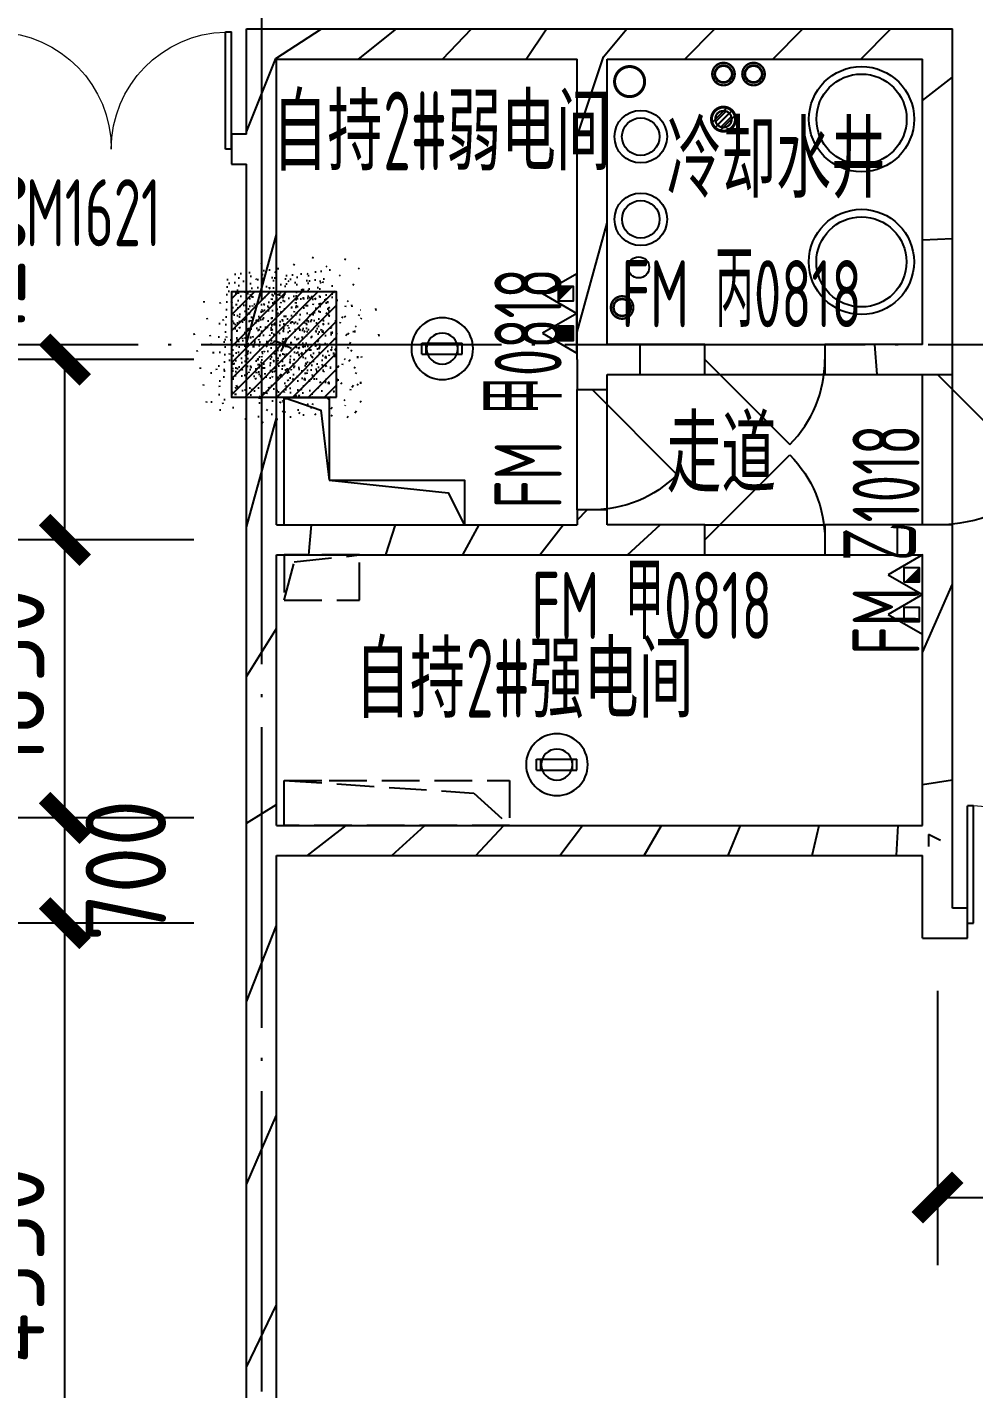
# Model space of a CAD drawing. Header units: inches. Extents: x 0 to 1813292486, y 0 to 3473589894.
# Drawn here: x 600572326 to 600578627, y 3473272670 to 3473281730 of the extents above; entities that cross this region are included whole.
import ezdxf
from ezdxf.enums import TextEntityAlignment as Align
from ezdxf.xclip import XClip

# ---------------------------------------------------------------- set-up
doc = ezdxf.new("R2010")
doc.units = ezdxf.units.IN
doc.header["$LTSCALE"] = 1000
doc.header["$MEASUREMENT"] = 0
doc.header["$XCLIPFRAME"] = 2
for name, pattern in [('AX-MALL-GIRD-200$0$DOTE', [2.4200000000000004, 2, -0.2, 0.02, -0.2]), ('EX-MALL-2F-DBKD$0$DASH', [0.35, 0.25, -0.1]), ('PX-MALL-P02-LG$0$CONTINOUS', [0]), ('PX-MALL-P02-LG$0$DASHED', [0.75, 0.5, -0.25])]:
    doc.linetypes.add(name, pattern=pattern)
for name, color, linetype in [('A-Anno-Note', 241, 'Continuous'), ('AX-MALL-DIM-P02$0$A-Anno-Dims', 3, 'Continuous'), ('AX-MALL-DIM-P02$0$A-Detl-Thin', 131, 'Continuous'), ('AX-MALL-GIRD-200$0$A-Grid', 222, 'AX-MALL-GIRD-200$0$DOTE'), ('AX-MALL-P02-200$0$A-Anno-Note', 241, 'Continuous'), ('AX-MALL-WALL-P02$0$A-Anno-Note', 241, 'Continuous'), ('AX-MALL-WALL-P02-QT$0$A-Anno-Note', 241, 'Continuous'), ('AX-MALL-WALL-P02-QT$0$A-Detl-Thin', 131, 'Continuous'), ('AX-MALL-WALL-P02-QT$0$A-Wall', 2, 'Continuous'), ('AX-MALL-WALL-P02-QT$0$A-Wall-Patt', 13, 'Continuous'), ('AX-MALL-WALL-P02-QT$0$A-Wind', 4, 'Continuous'), ('AX-MALL-WORD-P02$0$A-Anno-Note', 241, 'Continuous'), ('AX-MALL-WORD-P02$0$A-Wind-Iden', 11, 'Continuous'), ('AX-MALL-ZTKD-P02$0$A-Anno-Note', 241, 'Continuous'), ('EX-MALL-2F-DBKD$0$0电井顶板开洞', 7, 'Continuous'), ('EX-MALL-2F-DBKD$0$TEL_底图', 7, 'Continuous'), ('EX-MALL-2F-DBKD-RD$0$0电井顶板开洞', 7, 'Continuous'), ('MX-MALL-P02-LG$0$PIPE-空其他水', 11, 'Continuous'), ('MX-MALL-P02-LG$0$暖通提资-2021.10.28', 160, 'Continuous'), ('PX-MALL-P02-LG$0$P-Drain-Fldr', 4, 'Continuous'), ('PX-MALL-P02-LG$0$P-Drain-Fldr-ARCH', 161, 'Continuous'), ('PX-MALL-P02-LG$0$P-Drain-Fldr-W100', 4, 'Continuous'), ('PX-MALL-P02-LG$0$P-Drain-Fldr-W50', 4, 'Continuous'), ('PX-MALL-P02-LG$0$P-Exsh', 31, 'Continuous'), ('PX-MALL-P02-LG$0$P-Hydt-Xz', 11, 'PX-MALL-P02-LG$0$Xz_LINE'), ('PX-MALL-P02-LG$0$P-Pipe-Risr', 7, 'Continuous'), ('PX-MALL-P02-LG$0$P-Pipe-Risr-Arch', 6, 'Continuous'), ('PX-MALL-P02-LG$0$P-Pipe-Risr-W100', 6, 'Continuous'), ('PX-MALL-P02-LG$0$P-Pipe-Risr-W50', 6, 'Continuous'), ('PX-MALL-P02-LG$0$P-Sewr-Pipe', 123, 'PX-MALL-P02-LG$0$CONTINOUS'), ('PX-MALL-P02-LG$0$P-Stom-pipe', 4, 'PX-MALL-P02-LG$0$CONTINOUS'), ('PX-MALL-P02-LG$0$P-Wast-Pipe', 143, 'PX-MALL-P02-LG$0$DASHED'), ('PX-MALL-P02-LG$0$P-WatS-pipe', 61, 'Continuous'), ('PX-MALL-P02-LG$0$PX-DSY-一层平面图$0$PX-B-P01$0$P-Gass-Anno', 41, 'Continuous'), ('SX-MALL-WALL-L-1F~2F$0$S-COLU', 30, 'Continuous'), ('SX-MALL-WALL-L-1F~2F$0$S-PATT-WALL', 83, 'Continuous'), ('SX-MALL-WALL-L-1F~2F$0$单形心', 4, 'Continuous')]:
    doc.layers.add(name, color=color, linetype=linetype)
doc.styles.add('AX-MALL-DIM-P02$0$_TCH_DIM_T3', font='gbenor.shx')
doc.styles.add('AX-MALL-WORD-P02$0$_TCH_WINDOW', font='gbenor.shx', dxfattribs={"bigfont": 'gbcbig.shx'})
doc.styles.add('AX-MALL-WORD-P02$0$STANDARD', font='gbenor.shx', dxfattribs={"bigfont": 'gbcbig.shx'})
doc.styles.add('PX-MALL-P02-LG$0$jzfz', font='gbenor.shx', dxfattribs={"bigfont": 'gbcbig.shx'})
doc.styles.add('PX-MALL-P02-LG$0$Standard', font='gbenor.shx', dxfattribs={"bigfont": 'gbcbig.shx'})
doc.linetypes.add('PX-MALL-P02-LG$0$Xz_LINE', pattern='A,2,-0.2,["Xz",PX-MALL-P02-LG$0$Standard,S=0.15,R=0,X=-0.1,Y=-0.08],-0.2', length=2.4)
doc.dimstyles.new('AX-MALL-DIM-P02$0$_TCH_ARCH&&180', dxfattribs={"dimtxt": 535.5, "dimasz": 270, "dimexe": 450, "dimexo": 450, "dimgap": 137.25, "dimtad": 1, "dimdec": 0, "dimzin": 0, "dimdsep": 46, "dimtxsty": 'AX-MALL-DIM-P02$0$_TCH_DIM_T3', "dimblk": 'AX-MALL-DIM-P02$0$_ArchTick', "dimcen": 0.09, "dimclrt": 7, "dimazin": 2, "dimtfac": 1, "dimtdec": 0, "dimtix": 1, "dimtmove": 2, "dimatfit": 3, "dimfxl": 500, "dimtolj": 1, "dimtzin": 0, "dimarcsym": 0})
pattern_1 = [(45, (0, 359.0227), (-353.55353201463, 353.55353201463), [])]

# ---------------------------------------------------------------- blocks, each defined once
blk = doc.blocks.new('AX-MALL-WORD-P02')
at = {"layer": 'AX-MALL-WORD-P02$0$A-Anno-Note', "style": 'AX-MALL-WORD-P02$0$STANDARD'}
for s, p in [('自持', (600401572.7044706, 3473138335.027771)), ('弱电间', (600402657.1347749, 3473137931.045662)), ('冷却水井', (600403966.9211588, 3473137249.083462)), ('走道', (600403282.445703, 3473135411.710195)), ('自持', (600400816.9498701, 3473134730.097179)), ('强电间', (600401901.3801744, 3473134326.11507))]:
    blk.add_text(s, height=506.3829787234042, rotation=339.5681613092015, dxfattribs=at).set_placement(p)
at = {"layer": 'AX-MALL-WORD-P02$0$A-Anno-Note', "style": 'AX-MALL-WORD-P02$0$STANDARD', "width": 0.6}
for p in [(600402263.5577533, 3473138077.664652), (600401507.8031528, 3473134472.734059)]:
    blk.add_text('2#', height=525, rotation=339.5681613092015, dxfattribs=at).set_placement(p)
at = {"layer": 'AX-MALL-WORD-P02$0$A-Wind-Iden', "style": 'AX-MALL-WORD-P02$0$_TCH_WINDOW', "width": 0.7}
for s, height, rotation, p in [('M1621', 446.25, 339.5681612302259, (600399856.7619283, 3473138435.898978)), ('0818', 446.25, 69.56816116447013, (600402898.0551265, 3473136380.718346)), ('FM', 446.25, 339.5681613388342, (600403383.7802272, 3473136546.768738)), ('丙', 506.3829787234042, 339.5681613388342, (600403969.226047, 3473136328.672992)), ('0818', 446.25, 339.5681613388342, (600404211.024696, 3473136238.5959)), ('甲', 506.3829787234042, 69.56816116447013, (600402807.9780341, 3473136138.919697)), ('FM', 446.25, 69.56816116447013, (600402589.8822861, 3473135553.473878)), ('1018', 446.25, 69.56816116447013, (600404791.7130145, 3473134636.749435)), ('FM', 446.25, 339.5681611822188, (600402099.3406003, 3473134811.91406)), ('甲', 506.3829787234042, 339.5681611822188, (600402684.7864195, 3473134593.818312)), ('0818', 446.25, 339.5681611822188, (600402926.5850682, 3473134503.74122)), ('乙', 506.3829787234042, 69.56816116447013, (600404701.6359221, 3473134394.950787)), ('FM', 446.25, 69.56816116447013, (600404483.540174, 3473133809.504967))]:
    blk.add_text(s, height=height, rotation=rotation, dxfattribs=at).set_placement(p)
blk = doc.blocks.new('AX-MALL-GIRD-200')
at = {"layer": 'AX-MALL-GIRD-200$0$A-Grid'}
for p, q in [((600241980.060326, 3473196551.41375), (600599876.0644244, 3473063224.650467)), ((600409503.1075954, 3473159833.540385), (600370773.5686462, 3473055869.813304))]:
    blk.add_line(p, q, dxfattribs=at)
blk = doc.blocks.new('SX-MALL-WALL-L-1F~2F$0$BANWANG_XINGXIN')
at = {"color": 0}
for points in [[(0.7071067811865476, 0.7071067811865475), (-0.7071067811865477, -0.7071067811865475)], [(-0.7071067811865475, 0.7071067811865476), (0.7071067811865474, -0.7071067811865477)]]:
    blk.add_lwpolyline(points, dxfattribs=at)
blk = doc.blocks.new('SX-MALL-WALL-L-1F~2F')
at = {"layer": 'SX-MALL-WALL-L-1F~2F$0$S-PATT-WALL'}
h = blk.add_hatch(dxfattribs=at)
h.set_pattern_fill('钢筋混凝土', color=256, scale=15, pattern_type=2)
h.set_pattern_definition([(24.56816131876918, (600332942.2247521, 3473133852.680703), (-31.18316060756021, 68.21004687377882), []), (29.56816131876925, (600332942.2247521, 3473133852.680703), (97.53445422577846, -46.37920049590846), [11.25, -123.75]), (334.5681613187692, (600332942.2247521, 3473133852.680703), (19.88439775835759, 112.9961142864107), [9, -99]), (80.01956131876923, (600332950.3526232, 3473133848.815771), (117.4189029535321, 66.61682170576017), [9.5610285, -105.1713168]), (25.75236131876919, (600332952.6975371, 3473133880.793347), (141.3476152674957, -79.15081590010527), [16.87499999999951, -185.6249999999961]), (76.20376131876925, (600332964.4765007, 3473133874.197439), (182.3878362713222, 87.98253900728311), [14.3415432, -157.75695]), (330.7523613187692, (600332952.6975371, 3473133880.793347), (182.387767611897, 87.98268144025062), [13.49999999999975, -148.4999999999961]), (0.5681613187692669, (600332964.135663, 3473133868.528794), (62.82047321120105, -87.84980446922418), [11.25, -123.75]), (305.5681613187692, (600332964.135663, 3473133868.528794), (72.17288940056439, 89.18848105901375), [9, -99]), (51.01956131876926, (600332969.3706977, 3473133861.207973), (134.9933625470349, 1.33857134020591), [9.5610285, -105.1713168]), (17.06816131876921, (600332942.2247521, 3473133852.680703), (19.14085714793764, 46.15589493924091), [0.75, -97.8, 0.75, -100.5, 0.75, -99.375]), (347.0681613187692, (600332942.2247521, 3473133852.680703), (57.63084699394109, 41.66442757030211), [0.75, -57.3, 0.75, -95.55, 0.75, -37.875]), (307.0681613187692, (600332910.8791536, 3473133864.357858), (73.85474001336534, -31.12342331039777), [0.75, -37.5, 0.75, -117, 0.75, -155.25]), (297.0681613187692, (600332896.8228314, 3473133869.594251), (87.2164167648191, -16.46683781742514), [0.75, -48.75, 0.75, -77.69999999999999, 0.75, -110.25])])
h.paths.add_polyline_path([(600401445.683765, 3473136772.292391), (600401690.0487472, 3473137428.254094), (600401034.0870442, 3473137672.619076), (600400789.7220622, 3473137016.657373)])
at = {"layer": 'SX-MALL-WALL-L-1F~2F$0$S-COLU'}
blk.add_lwpolyline([(600401445.683765, 3473136772.292391), (600401690.0487472, 3473137428.254094), (600401034.0870442, 3473137672.619076), (600400789.7220622, 3473137016.657373)], close=True, dxfattribs=at)
at = {"layer": 'SX-MALL-WALL-L-1F~2F$0$单形心', "xscale": 50, "yscale": 50, "zscale": 50}
blk.add_blockref('SX-MALL-WALL-L-1F~2F$0$BANWANG_XINGXIN', (600401239.8854047, 3473137222.455733), dxfattribs=at)
blk = doc.blocks.new('SX-MALL-WALL-L-2F~3F')
ref = blk.add_blockref('SX-MALL-WALL-L-1F~2F', (0, 0))
XClip(ref).set_block_clipping_path([(600349769.7341375, 3473074679.418533), (600357001.7302529, 3473071985.287766), (600356499.8725733, 3473070638.124951), (600359302.5086629, 3473069594.060767), (600362345.1765132, 3473077761.653201), (600381551.4312518, 3473070606.759726), (600391553.7259278, 3473066880.611454), (600387749.827644, 3473056669.608357), (600391632.1759799, 3473055223.319679), (600395635.5522461, 3473065969.791956), (600406982.2408491, 3473061742.817497), (600403058.8006672, 3473051210.921831), (600412723.2437257, 3473047610.6332), (600445093.3740637, 3473134503.466942), (600393055.2444371, 3473153889.197227), (600387463.4997383, 3473138878.984498), (600380158.3525343, 3473141600.366193), (600382830.751978, 3473148774.027779), (600388210.8522022, 3473146769.782572), (600390696.2253517, 3473153441.399696), (600277474.697425, 3473195619.741203), (600273446.9822528, 3473184807.934726), (600257129.111771, 3473190886.82031), (600241575.9633431, 3473149136.690594), (600258197.8999482, 3473142944.531458), (600255239.7303221, 3473135003.762026), (600263182.3271956, 3473132044.911624), (600260741.6763649, 3473125493.34496), (600269350.4970673, 3473122286.306632), (600271511.1407766, 3473128086.235537), (600286270.1853781, 3473122588.058336), (600284109.5416689, 3473116788.129431), (600282580.7823727, 3473112684.400902), (600291840.7574171, 3473109234.788475), (600290827.7957876, 3473106515.642598), (600293360.405141, 3473105572.171298), (600294731.2544166, 3473109252.0137), (600323175.4764534, 3473098655.706329), (600321336.3302773, 3473093718.790065), (600344750.773286, 3473084996.222976), (600341987.4689643, 3473077578.540671), (600344583.6790427, 3473076611.376234), (600346015.5062013, 3473080454.904757), (600351201.5612961, 3473078522.947055)])
blk = doc.blocks.new('SX-MALL-WALL-2F~3F')
blk.add_blockref('SX-MALL-WALL-L-2F~3F', (0, 0))
blk = doc.blocks.new('MX-MALL-P02-LG')
at = {"layer": 'MX-MALL-P02-LG$0$PIPE-空其他水'}
blk.add_circle((600403631.1844, 3473136879.766318), 69.99999999999997, dxfattribs=at)
at = {"layer": 'MX-MALL-P02-LG$0$暖通提资-2021.10.28', "color": 6}
for centre, radius in [((600403947.778177, 3473137690.048426), 174.9999988378182), ((600403947.778177, 3473137690.048426), 125), ((600405033.3912518, 3473136396.204128), 350.0000003608428), ((600405033.3912518, 3473136396.204128), 299.9999999999999)]:
    blk.add_circle(centre, radius, dxfattribs=at)
at = {"layer": 'MX-MALL-P02-LG$0$暖通提资-2021.10.28', "color": 2}
for centre, radius in [((600405365.4484241, 3473137286.279851), 350.0000003608428), ((600405365.4484241, 3473137286.279851), 299.9999999999999), ((600403755.9285842, 3473137174.606255), 174.9999988378182), ((600403755.9285842, 3473137174.606255), 125)]:
    blk.add_circle(centre, radius, dxfattribs=at)
blk = doc.blocks.new('EX-MALL-2F-DBKD$0$A$C36E424FB')
at = {"layer": 'EX-MALL-2F-DBKD$0$0电井顶板开洞', "linetype": 'EX-MALL-2F-DBKD$0$DASH'}
for p, q in [((-1753.413249969482, 117.4138457775116), (-1800.029735565186, 551.3241680860519)), ((-1500.029734134674, 51.32416892051697), (-1753.413249969482, 117.4138457775116))]:
    blk.add_line(p, q, dxfattribs=at)
for points in [[(-300.1854186058044, 351.3242372274399), (-300.185423374176, 1551.324237704277), (-0.1854233741760254, 1551.324238777161), (-0.1854181289672852, 51.3242381811142), (-250.1854176521301, 51.32423746585846), (-300.185417175293, 51.32423770427704), (-300.1854186058044, 351.324237704277)], [(-1500.029734134674, 51.32416892051697), (-1500.029734611511, 551.3241696357727), (-1800.029735088348, 551.3241682052612), (-1800.029734134674, 51.32416820526123)]]:
    blk.add_lwpolyline(points, close=True, dxfattribs=at)
blk.add_lwpolyline([(-300.185417175293, 51.32416677474976), (-214.9978671073914, 1314.294288396835), (-0.1854233741760254, 1551.324238777161)], dxfattribs=at)
blk = doc.blocks.new('EX-MALL-2F-DBKD-RD')
at = {"layer": 'EX-MALL-2F-DBKD-RD$0$0电井顶板开洞', "color": 1, "linetype": 'ByBlock'}
blk.add_lwpolyline([(600401205.9739534, 3473136272.055191), (600402049.3532857, 3473135957.871639), (600401944.6254361, 3473135676.745197), (600400820.1196605, 3473136095.656597), (600400907.3928674, 3473136329.928633), (600401116.848567, 3473136892.18152), (600401397.9750117, 3473136787.453672)], close=True, dxfattribs=at)
for points in [[(600401116.8485675, 3473136892.18152), (600401315.5495986, 3473136727.332623), (600401205.9739529, 3473136272.05519)], [(600401205.9739529, 3473136272.05519), (600401919.2948387, 3473135915.415568), (600401944.6254369, 3473135676.745199)]]:
    blk.add_lwpolyline(points, dxfattribs=at)
blk = doc.blocks.new('EX-MALL-2F-DBKD')
at = {"layer": 'EX-MALL-2F-DBKD$0$TEL_底图'}
blk.add_blockref('EX-MALL-2F-DBKD-RD', (0, 0), dxfattribs=at)
at = {"layer": 'EX-MALL-2F-DBKD$0$TEL_底图', "rotation": 249.5681436259296}
blk.add_blockref('EX-MALL-2F-DBKD$0$A$C36E424FB', (600400075.9339375, 3473134241.228307), dxfattribs=at)
blk = doc.blocks.new('AX-MALL-WALL-P02-QT$0$$DorLib2D$00000002')
for p, q in [((-0.5, -5.684341886080802e-17), (-0.5000000000000007, 0.4875)), ((-0.4750000000000007, 0.4875), (-0.5000000000000007, 0.4875)), ((-0.475, -2.842170943040401e-17), (-0.4750000000000007, 0.4875)), ((0.475, -2.842170943040401e-17), (0.4750000000000007, 0.4875)), ((0.4750000000000007, 0.4875), (0.5000000000000007, 0.4875)), ((0.5, -5.684341886080802e-17), (0.5000000000000007, 0.4875)), ((-0.5, -5.684341886080802e-17), (-0.475, -2.842170943040401e-17)), ((0.5, -5.684341886080802e-17), (0.475, -2.842170943040401e-17))]:
    blk.add_line(p, q)
at = {"lineweight": 13}
for centre, start, end in [((-0.4875, -4.263256414560601e-17), 0, 88.53071641864632), ((0.4875, -4.263256414560601e-17), 91.4692835813537, 180)]:
    blk.add_arc(centre, 0.4875, start, end, dxfattribs=at)
blk = doc.blocks.new('AX-MALL-WALL-P02-QT$0$$DorLib2D$00000114')
at = {"color": 0}
blk.add_line((0.4999999999999964, 3.552713678800501e-15), (-0.2071067811864751, 0.7071067811864857), dxfattribs=at)
blk.add_arc((0.5000000000013856, -1.154631945610163e-12), 1.000000000001696, 135, 180, dxfattribs=at)
blk = doc.blocks.new('AX-MALL-WALL-P02-QT')
at = {"layer": 'AX-MALL-WALL-P02-QT$0$A-Wall-Patt'}
h = blk.add_hatch(dxfattribs=at)
h.set_pattern_fill('普通砖', color=256, scale=200, style=0)
h.set_pattern_definition(pattern_1)
h.paths.add_polyline_path([(600401521.9065951, 3473138504.670682), (600401646.8516814, 3473138458.124971), (600401856.3073806, 3473139020.377859), (600401738.7083175, 3473139277.614055), (600401494.3433353, 3473138621.652352)])
h = blk.add_hatch(dxfattribs=at)
h.set_pattern_fill('普通砖', color=256, scale=200, style=0)
h.set_pattern_definition(pattern_1)
h.paths.add_polyline_path([(600401738.7083175, 3473139277.614055), (600401856.3073806, 3473139020.377859), (600403730.4836733, 3473138322.192197), (600403847.4653436, 3473138349.755457), (600403894.0110545, 3473138474.700543)])
h = blk.add_hatch(dxfattribs=at)
h.set_pattern_fill('普通砖', color=256, scale=200, style=0)
h.set_pattern_definition(pattern_1)
h.paths.add_polyline_path([(600401494.3433353, 3473138621.652352), (600401400.6345212, 3473138656.561635), (600401330.8159549, 3473138469.144006), (600401424.5247688, 3473138434.234723), (600401521.9065952, 3473138504.670682)])
h = blk.add_hatch(dxfattribs=at)
h.set_pattern_fill('普通砖', color=256, scale=200, style=0)
h.set_pattern_definition(pattern_1)
h.paths.add_polyline_path([(600400676.7377771, 3473136044.968647), (600400774.1196033, 3473136115.404606), (600401646.8516815, 3473138458.124971), (600401521.9065951, 3473138504.670682), (600401424.5247688, 3473138434.234723), (600400551.7926908, 3473136091.514358)])
h = blk.add_hatch(dxfattribs=at)
h.set_pattern_fill('普通砖', color=256, scale=200, style=0)
h.set_pattern_definition(pattern_1)
h.paths.add_polyline_path([(600403847.4653436, 3473138349.755457), (600403917.9013028, 3473138252.373631), (600405885.7864116, 3473137519.278684), (600406143.0226073, 3473137636.877747), (600403894.0110545, 3473138474.700543)])
h = blk.add_hatch(dxfattribs=at)
h.set_pattern_fill('普通砖', color=256, scale=200, style=0)
h.set_pattern_definition(pattern_1)
h.paths.add_polyline_path([(600403157.2430968, 3473136401.470192), (600403254.6249231, 3473136471.906152), (600403917.9013028, 3473138252.373631), (600403847.4653436, 3473138349.755457), (600403730.4836733, 3473138322.192197), (600403032.2980106, 3473136448.015903)])
h = blk.add_hatch(dxfattribs=at)
h.set_pattern_fill('普通砖', color=256, scale=200, style=0)
h.set_pattern_definition(pattern_1)
h.paths.add_polyline_path([(600405250.0732918, 3473135621.829535), (600405375.0183781, 3473135575.283824), (600406143.0226073, 3473137636.877747), (600405885.7864116, 3473137519.278684), (600405222.5100317, 3473135738.811204)])
h = blk.add_hatch(dxfattribs=at)
h.set_pattern_fill('普通砖', color=256, scale=200, style=0)
h.set_pattern_definition(pattern_1)
h.paths.add_polyline_path([(600403032.2980106, 3473136448.015903), (600402962.4794439, 3473136260.598273), (600403149.8970733, 3473136190.779706), (600403184.8063569, 3473136284.488523), (600403157.243097, 3473136401.470192)])
h = blk.add_hatch(dxfattribs=at)
h.set_pattern_fill('普通砖', color=256, scale=200, style=0)
h.set_pattern_definition(pattern_1)
h.paths.add_polyline_path([(600403184.8063569, 3473136284.488523), (600403793.9136529, 3473136057.578181), (600403863.7322193, 3473136244.995811), (600403254.6249231, 3473136471.906152), (600403157.2430968, 3473136401.470192)])
h = blk.add_hatch(dxfattribs=at)
h.set_pattern_fill('普通砖', color=256, scale=200, style=0)
h.set_pattern_definition(pattern_1)
h.paths.add_polyline_path([(600399978.5521113, 3473134170.792348), (600400075.9339375, 3473134241.228307), (600400704.301037, 3473135927.986977), (600400676.737777, 3473136044.968647), (600400551.7926909, 3473136091.514358), (600399853.6070251, 3473134217.338059)])
h = blk.add_hatch(dxfattribs=at)
h.set_pattern_fill('普通砖', color=256, scale=200, style=0)
h.set_pattern_definition(pattern_1)
h.paths.add_polyline_path([(600400676.7377769, 3473136044.968647), (600400704.301037, 3473135927.986977), (600402672.1861453, 3473135194.892031), (600402718.7318562, 3473135319.837117), (600402648.2958969, 3473135417.218943), (600400774.1196033, 3473136115.404606)])
h = blk.add_hatch(dxfattribs=at)
h.set_pattern_fill('普通砖', color=256, scale=200, style=0)
h.set_pattern_definition(pattern_1)
h.paths.add_polyline_path([(600405222.5100317, 3473135738.811204), (600404613.4027364, 3473135965.721545), (600404543.5841701, 3473135778.303916), (600405152.6914655, 3473135551.393575), (600405250.0732918, 3473135621.829535)])
h = blk.add_hatch(dxfattribs=at)
h.set_pattern_fill('普通砖', color=256, scale=200, style=0)
h.set_pattern_definition(pattern_1)
h.paths.add_polyline_path([(600405152.6914655, 3473135551.393575), (600405340.1090947, 3473135481.575008), (600405375.0183781, 3473135575.283824), (600405250.0732918, 3473135621.829535)])
h = blk.add_hatch(dxfattribs=at)
h.set_pattern_fill('普通砖', color=256, scale=200, style=0)
h.set_pattern_definition(pattern_1)
h.paths.add_polyline_path([(600402835.7135262, 3473135347.400377), (600402870.6228082, 3473135441.109189), (600402683.2051789, 3473135510.927755), (600402648.2958969, 3473135417.218943), (600402718.7318562, 3473135319.837117)])
h = blk.add_hatch(dxfattribs=at)
h.set_pattern_fill('普通砖', color=256, scale=200, style=0)
h.set_pattern_definition(pattern_1)
h.paths.add_polyline_path([(600402672.1861453, 3473135194.892031), (600403375.0022558, 3473134933.072407), (600403444.8208221, 3473135120.490036), (600402835.7135262, 3473135347.400377), (600402718.7318562, 3473135319.837117)])
h = blk.add_hatch(dxfattribs=at)
h.set_pattern_fill('普通砖', color=256, scale=200, style=0)
h.set_pattern_definition(pattern_1)
h.paths.add_polyline_path([(600404803.5986348, 3473134614.30543), (600404194.4913396, 3473134841.215771), (600404124.6727732, 3473134653.798141), (600404733.7800685, 3473134426.887801), (600404831.1618948, 3473134497.32376)])
h = blk.add_hatch(dxfattribs=at)
h.set_pattern_fill('普通砖', color=256, scale=200, style=0)
h.set_pattern_definition(pattern_1)
h.paths.add_polyline_path([(600404956.1069812, 3473134450.778049), (600404991.0162634, 3473134544.486861), (600404803.5986348, 3473134614.30543), (600404831.1618948, 3473134497.32376)])
h = blk.add_hatch(dxfattribs=at)
h.set_pattern_fill('普通砖', color=256, scale=200, style=0)
h.set_pattern_definition(pattern_1)
h.paths.add_polyline_path([(600404132.9794415, 3473132623.146265), (600404257.9213157, 3473132576.601749), (600404956.1069812, 3473134450.778049), (600404831.1618948, 3473134497.32376), (600404733.7800685, 3473134426.887801), (600404105.4129694, 3473132740.12913)])
h = blk.add_hatch(dxfattribs=at)
h.set_pattern_fill('普通砖', color=256, scale=200, style=0)
h.set_pattern_definition(pattern_1)
h.paths.add_polyline_path([(600394927.7771535, 3473120702.219969), (600395044.9939545, 3473120736.412978), (600400006.1153712, 3473134053.810678), (600399978.5521113, 3473134170.792348), (600399853.6070251, 3473134217.338059), (600394853.1815177, 3473120794.434332)])
h = blk.add_hatch(dxfattribs=at)
h.set_pattern_fill('普通砖', color=256, scale=200, style=0)
h.set_pattern_definition(pattern_1)
h.paths.add_polyline_path([(600399978.5521113, 3473134170.792348), (600400006.1153712, 3473134053.810678), (600404035.5992211, 3473132552.709706), (600404132.9794415, 3473132623.146265), (600404105.4129694, 3473132740.12913), (600400075.9339375, 3473134241.228307)])
h = blk.add_hatch(dxfattribs=at)
h.set_pattern_fill('普通砖', color=256, scale=200, style=0)
h.set_pattern_definition(pattern_1)
h.paths.add_polyline_path([(600403843.5981643, 3473132037.311227), (600404100.83436, 3473132154.91029), (600404257.9261342, 3473132576.599956), (600404132.9778353, 3473132623.146862), (600404035.5992211, 3473132552.709706)])
h = blk.add_hatch(dxfattribs=at)
h.set_pattern_fill('普通砖', color=256, scale=200, style=0)
h.set_pattern_definition(pattern_1)
h.paths.add_polyline_path([(600403843.5981643, 3473132037.311227), (600404124.7246087, 3473131932.583378), (600404194.5431751, 3473132120.001007), (600404100.83436, 3473132154.91029)])
at = {"layer": 'AX-MALL-WALL-P02-QT$0$A-Wall'}
for p, q in [((600401494.3433353, 3473138621.652352), (600401738.7083175, 3473139277.614055)), ((600401738.7083175, 3473139277.614055), (600403894.0110545, 3473138474.700543)), ((600401646.8516814, 3473138458.124971), (600401856.3073806, 3473139020.377859)), ((600401856.3073806, 3473139020.377859), (600403730.4836733, 3473138322.192197)), ((600401400.6345212, 3473138656.561635), (600401330.8159549, 3473138469.144006)), ((600401494.3433353, 3473138621.652352), (600401400.6345212, 3473138656.561635)), ((600400551.7926908, 3473136091.514358), (600401424.5247688, 3473138434.234723)), ((600400774.1196033, 3473136115.404606), (600401646.8516815, 3473138458.124971)), ((600401330.8159549, 3473138469.144006), (600401424.5247688, 3473138434.234723)), ((600403894.0110545, 3473138474.700543), (600406143.0226073, 3473137636.877747)), ((600403032.2980106, 3473136448.015903), (600403730.4836733, 3473138322.192197)), ((600403254.6249231, 3473136471.906152), (600403917.9013028, 3473138252.373631)), ((600403917.9013028, 3473138252.373631), (600405885.7864116, 3473137519.278684)), ((600405375.0183781, 3473135575.283824), (600406143.0226073, 3473137636.877747)), ((600405222.5100317, 3473135738.811204), (600405885.7864116, 3473137519.278684)), ((600403032.2980106, 3473136448.015903), (600402962.4794439, 3473136260.598273)), ((600403863.7322193, 3473136244.995811), (600403254.6249231, 3473136471.906152)), ((600402962.4794439, 3473136260.598273), (600403149.8970733, 3473136190.779706)), ((600403149.8970733, 3473136190.779706), (600403184.8063569, 3473136284.488523)), ((600403184.8063569, 3473136284.488523), (600403793.9136529, 3473136057.578181)), ((600403793.9136529, 3473136057.578181), (600403863.7322193, 3473136244.995811)), ((600399853.6070251, 3473134217.338059), (600400551.7926909, 3473136091.514358)), ((600400774.1196033, 3473136115.404606), (600402648.2958969, 3473135417.218943)), ((600400075.9339375, 3473134241.228307), (600400704.301037, 3473135927.986977)), ((600400704.301037, 3473135927.986977), (600402672.1861453, 3473135194.892031)), ((600404613.4027364, 3473135965.721545), (600404543.5841701, 3473135778.303916)), ((600405222.5100317, 3473135738.811204), (600404613.4027364, 3473135965.721545)), ((600404543.5841701, 3473135778.303916), (600405152.6914655, 3473135551.393575)), ((600405152.6914655, 3473135551.393575), (600405340.1090947, 3473135481.575008)), ((600405340.1090947, 3473135481.575008), (600405375.0183781, 3473135575.283824)), ((600402683.2051789, 3473135510.927755), (600402648.2958969, 3473135417.218943)), ((600402870.6228082, 3473135441.109189), (600402683.2051789, 3473135510.927755)), ((600402835.7135262, 3473135347.400377), (600402870.6228082, 3473135441.109189)), ((600403444.8208221, 3473135120.490036), (600402835.7135262, 3473135347.400377)), ((600402672.1861453, 3473135194.892031), (600403375.0022558, 3473134933.072407)), ((600403375.0022558, 3473134933.072407), (600403444.8208221, 3473135120.490036)), ((600404194.4913396, 3473134841.215771), (600404124.6727732, 3473134653.798141)), ((600404803.5986348, 3473134614.30543), (600404194.4913396, 3473134841.215771)), ((600404124.6727732, 3473134653.798141), (600404733.7800685, 3473134426.887801)), ((600404991.0162634, 3473134544.486861), (600404803.5986339, 3473134614.305428)), ((600404956.1069812, 3473134450.778049), (600404991.0162634, 3473134544.486861)), ((600404257.9213157, 3473132576.601749), (600404956.1069812, 3473134450.778049)), ((600404105.4129694, 3473132740.12913), (600404733.7800685, 3473134426.887801)), ((600394853.1815177, 3473120794.434332), (600399853.6070251, 3473134217.338059)), ((600400075.9339375, 3473134241.228307), (600404105.4129694, 3473132740.12913)), ((600395044.9939545, 3473120736.412978), (600400006.1153712, 3473134053.810678)), ((600400006.1153712, 3473134053.810678), (600404035.5992211, 3473132552.709706)), ((600403843.5981643, 3473132037.311227), (600404035.5992211, 3473132552.709706)), ((600404100.83436, 3473132154.91029), (600404257.9261342, 3473132576.599956)), ((600404194.5431751, 3473132120.001007), (600404100.83436, 3473132154.91029)), ((600404124.7246087, 3473131932.583378), (600404194.5431751, 3473132120.001007)), ((600403843.5981643, 3473132037.311227), (600404124.7246087, 3473131932.583378))]:
    blk.add_line(p, q, dxfattribs=at)
at = {"layer": 'AX-MALL-WALL-P02-QT$0$A-Wind'}
for p, q in [((600402683.205179, 3473135510.927755), (600402962.4794438, 3473136260.598273)), ((600402870.6228085, 3473135441.109189), (600403149.8970733, 3473136190.779706)), ((600403863.7322191, 3473136244.995811), (600404613.4027365, 3473135965.721545)), ((600403793.9136528, 3473136057.578181), (600404543.5841702, 3473135778.303916)), ((600404803.598634, 3473134614.305428), (600405152.6914651, 3473135551.393575)), ((600404991.0162635, 3473134544.486861), (600405340.1090946, 3473135481.575008)), ((600403444.8208221, 3473135120.490036), (600404194.4913396, 3473134841.215771)), ((600403375.0022558, 3473134933.072407), (600404124.6727732, 3473134653.798141))]:
    blk.add_line(p, q, dxfattribs=at)
at = {"layer": 'AX-MALL-WALL-P02-QT$0$A-Anno-Note'}
blk.add_blockref('EX-MALL-2F-DBKD', (0, 0), dxfattribs=at)
at = {"layer": 'AX-MALL-WALL-P02-QT$0$A-Detl-Thin'}
for name in ['MX-MALL-P02-LG', 'SX-MALL-WALL-2F~3F']:
    blk.add_blockref(name, (0, 0), dxfattribs=at)
at = {"layer": 'AX-MALL-WALL-P02-QT$0$A-Wind'}
blk.add_blockref('AX-MALL-GIRD-200', (0, 0), dxfattribs=at)
at = {"layer": 'AX-MALL-WALL-P02-QT$0$A-Wind', "zscale": 200}
for name, p, xscale, yscale, rotation in [('AX-MALL-WALL-P02-QT$0$$DorLib2D$00000002', (600400616.0547206, 3473138842.127086), -1600, 1600, 339.5681613148703), ('AX-MALL-WALL-P02-QT$0$$DorLib2D$00000114', (600402916.5511261, 3473135850.853731), 800, -800, 69.56816134181202), ('AX-MALL-WALL-P02-QT$0$$DorLib2D$00000114', (600404203.6581947, 3473136011.649863), -800, -800, 339.5681613020284), ('AX-MALL-WALL-P02-QT$0$$DorLib2D$00000114', (600403784.7467977, 3473134887.144089), -800, 800, 339.5681613051386), ('AX-MALL-WALL-P02-QT$0$$DorLib2D$00000114', (600405071.8538643, 3473135047.940218), 1000, -1000, 69.56816133647828), ('AX-MALL-WALL-P02-QT$0$$DorLib2D$00000002', (600404909.3044093, 3473131747.017927), 1600, 1600, 339.5681613047668)]:
    blk.add_blockref(name, p, dxfattribs=dict(at, xscale=xscale, yscale=yscale, rotation=rotation))
blk = doc.blocks.new('AX-MALL-WALL-P02')
at = {"layer": 'AX-MALL-WALL-P02$0$A-Anno-Note'}
blk.add_blockref('AX-MALL-WORD-P02', (0, 0), dxfattribs=at)
blk.add_blockref('AX-MALL-WALL-P02-QT', (0, 0), dxfattribs=at)
blk = doc.blocks.new('PX-MALL-P02-LG$0$20220509195141')
at = {"layer": 'PX-MALL-P02-LG$0$P-Stom-pipe', "ltscale": 0.7, "const_width": 20}
blk.add_lwpolyline([(-140.3634262084961, -72.80864715576172, 1), (-283.853928565979, 66.5128356218338, 1)], format="xyb", close=True, dxfattribs=at)
blk = doc.blocks.new('PX-MALL-P02-LG$0$A$C3A6D0A61')
at = {"layer": 'PX-MALL-P02-LG$0$P-Stom-pipe'}
blk.add_blockref('PX-MALL-P02-LG$0$20220509195141', (424.217351436615, 6.295813858509064), dxfattribs=at)
blk = doc.blocks.new('PX-MALL-P02-LG$0$PX-DSY-一层平面图$0$PX-B-P01$0$A$C3BA02923')
for p, q in [((-205.0528028229019, 54.52846630102431), (200.4903818683233, 54.52846630105341)), ((-205.0528028229019, 54.52846630102431), (-205.0528028229019, -54.52846630098065)), ((-158.9956803772366, 54.52846630102431), (-158.9956803772366, -54.52846630098065)), ((154.4332594227744, 54.52846630102431), (154.4332594227744, -54.52846630098065)), ((200.4903818683233, 54.52846630105341), (200.4903818685561, -54.52846630105341)), ((-205.0528028229019, -54.52846630098065), (200.4903818685561, -54.52846630105341))]:
    blk.add_line(p, q)
for radius in [308.1916796825826, 155.3229930804212]:
    blk.add_circle((0, 0), radius)
blk = doc.blocks.new('PX-MALL-P02-LG$0$P-Risr')
at = {"layer": 'PX-MALL-P02-LG$0$P-Pipe-Risr-W50'}
h = blk.add_hatch(color=0, dxfattribs=at)
edge = h.paths.add_edge_path()
edge.add_ellipse((0, 0), major_axis=(47.05795628796547, 47.05795628796547), ratio=0.9999999999999695, start_angle=225.0000000000009, end_angle=405.0000000000009, ccw=False)
edge.add_ellipse((0, 0), major_axis=(47.05795628796764, 47.05795628796764), ratio=0.9999999999998785, start_angle=133.9675974886221, end_angle=225.0000000000035, ccw=False)
edge.add_line((-66.53919663240958, 1.199087783927098), (-54.4367953546693, 1.199087783927098))
edge.add_ellipse((0, 0), major_axis=(-38.50196423560672, 38.50196423560672), ratio=0.9999999999999859, start_angle=43.73814098242129, end_angle=134.9999999999996)
edge.add_ellipse((0, 0), major_axis=(38.50196423561096, 38.50196423561096), ratio=0.9999999999998216, start_angle=225.0000000000051, end_angle=405.0000000000051)
edge.add_ellipse((0, 0), major_axis=(38.50196423560679, 38.50196423560679), ratio=0.9999999999999831, start_angle=45.00000000000048, end_angle=133.7381409824204)
edge.add_line((-54.43679535467527, 1.199087783927098), (-66.53919663241555, 1.199087783927098))
edge.add_ellipse((0, 0), major_axis=(-47.05795628796762, 47.05795628796762), ratio=0.9999999999998742, start_angle=-45.00000000000358, end_angle=43.967597488629224, ccw=False)
at = {"layer": 'PX-MALL-P02-LG$0$P-Pipe-Risr-Arch', "ltscale": 0.7}
blk.add_circle((0, 0), 59.29000000000001, dxfattribs=at)
at = {"layer": 'PX-MALL-P02-LG$0$P-Pipe-Risr-W100', "color": 0, "const_width": 15}
blk.add_lwpolyline([(-75, 0, 1), (75, 0, 1)], format="xyb", close=True, dxfattribs=at)
at = {"layer": 'PX-MALL-P02-LG$0$P-Pipe-Risr-W50'}
blk.add_circle((0, 0), 54.45000000000001, dxfattribs=at)
at = {"layer": 'PX-MALL-P02-LG$0$P-Pipe-Risr', "style": 'PX-MALL-P02-LG$0$jzfz', "width": 0.6, "flags": 1}
for tag, p in [('SYS-MARK', (0.3310501334344735, -45.65933377496549)), ('RANGE', (0.3337570973526454, -45.67887874227017))]:
    blk.add_attdef(tag, text='', height=0.015625, dxfattribs=at).set_placement(p, align=Align.MIDDLE)
blk = doc.blocks.new('PX-MALL-P02-LG$0$A$C5A9C1854')
at = {"layer": 'PX-MALL-P02-LG$0$P-Drain-Fldr-W50', "ltscale": 0.7}
for p, q in [((16.81565596797736, -52.36634142627008), (-52.36634142621187, 16.81565596791916)), ((38.89087296527578, -38.89087296521757), (-38.89087296527578, 38.89087296521757)), ((52.36634142632829, -16.81565596791916), (-16.81565596786095, 52.36634142627008))]:
    blk.add_line(p, q, dxfattribs=at)
at = {"layer": 'PX-MALL-P02-LG$0$P-Drain-Fldr-W50', "ltscale": 0.7, "const_width": 13.75}
blk.add_lwpolyline([(-54.99999999994179, 0, 1), (55.00000000005821, 0, 1)], format="xyb", close=True, dxfattribs=at)
blk = doc.blocks.new('PX-MALL-P02-LG$0$A$C7D2520B3')
at = {"layer": 'PX-MALL-P02-LG$0$P-Drain-Fldr', "ltscale": 0.7}
for p, q in [((25.22348395196605, -78.54951213940512), (-78.54951213931781, 25.22348395187873)), ((58.33630944791366, -58.33630944788456), (-58.33630944791366, 58.33630944788456)), ((78.54951213949244, -25.22348395187873), (-25.22348395179142, 78.54951213940512))]:
    blk.add_line(p, q, dxfattribs=at)
at = {"layer": 'PX-MALL-P02-LG$0$P-Drain-Fldr', "ltscale": 0.7, "const_width": 20}
blk.add_lwpolyline([(5.820766091346741e-11, -80, 1), (5.820766091346741e-11, 80, 1)], format="xyb", close=True, dxfattribs=at)
blk = doc.blocks.new('PX-MALL-P02-LG$0$A$C2257314B')
at = {"layer": 'PX-MALL-P02-LG$0$P-Drain-Fldr-ARCH', "ltscale": 0.7}
for p, q in [((16.81565596797736, -52.36634142627008), (-52.36634142621187, 16.81565596791916)), ((38.89087296527578, -38.89087296521757), (-38.89087296527578, 38.89087296521757)), ((52.36634142632829, -16.81565596791916), (-16.81565596786095, 52.36634142627008))]:
    blk.add_line(p, q, dxfattribs=at)
for start, end in [(0, 180), (180, 0)]:
    blk.add_arc((5.820766091346741e-11, -1.77635683940025e-15), 55, start, end, dxfattribs=at)
blk = doc.blocks.new('PX-MALL-P02-LG$0$P-Drain-Fldr')
blk.add_blockref('PX-MALL-P02-LG$0$A$C2257314B', (0, 0))
at = {"layer": 'PX-MALL-P02-LG$0$P-Drain-Fldr-W100'}
blk.add_blockref('PX-MALL-P02-LG$0$A$C7D2520B3', (0, 0), dxfattribs=at)
at = {"layer": 'PX-MALL-P02-LG$0$P-Drain-Fldr-W50'}
blk.add_blockref('PX-MALL-P02-LG$0$A$C5A9C1854', (0, 0), dxfattribs=at)
blk = doc.blocks.new('PX-MALL-P02-LG$0$MHQ')
at = {"layer": 'PX-MALL-P02-LG$0$P-Exsh', "ltscale": 0.7}
h = blk.add_hatch(dxfattribs=at)
h.set_pattern_fill('ANSI31', color=256, scale=25, style=0)
h.set_pattern_definition([(45, (-160019.2306599375, -42228.3236173685), (-28.0633003783411, 28.0633003783411), [])])
h.paths.add_polyline_path([(-75.0000000015425, 185.1731819980414), (75, 185.1731819980414), (75, 35.17318199802685), (-75.0000000015425, 35.17318199802685)])
for points in [[(0, 346.4101615137042), (-200, -1.455191522836685e-11), (200, -1.455191522836685e-11)], [(0, 346.4101615137042), (-200, -1.455191522836685e-11), (200, -1.455191522836685e-11)], [(0, 346.4101615137042), (-200, -1.455191522836685e-11), (200, -1.455191522836685e-11)], [(-75.0000000015425, 185.1731819980414), (75, 185.1731819980414), (75, 35.17318199802685), (-75.0000000015425, 35.17318199802685)]]:
    blk.add_lwpolyline(points, close=True, dxfattribs=at)
blk = doc.blocks.new('PX-MALL-P02-LG$0$A$C301F1425')
at = {"layer": 'PX-MALL-P02-LG$0$P-Exsh', "ltscale": 0.7}
for p in [(-200, 1.455191522836685e-11), (200, 1.455191522836685e-11)]:
    blk.add_blockref('PX-MALL-P02-LG$0$MHQ', p, dxfattribs=at)
blk = doc.blocks.new('PX-MALL-P02-LG')
at = {"xscale": 0.6600000001490116, "yscale": 0.6600000001490116, "zscale": 0.6600000001490116, "rotation": 69.56816117881459}
for p in [(600403137.7540112, 3473136736.138402), (600404641.6195606, 3473134179.49653)]:
    blk.add_blockref('PX-MALL-P02-LG$0$A$C301F1425', p, dxfattribs=at)
at = {"layer": 'PX-MALL-P02-LG$0$P-Drain-Fldr', "rotation": 69.5681611023802}
blk.add_blockref('PX-MALL-P02-LG$0$P-Drain-Fldr', (600404504.5074687, 3473137606.991455), dxfattribs=at)
at = {"layer": 'PX-MALL-P02-LG$0$P-Hydt-Xz', "rotation": 23.71789672657033}
blk.add_blockref('PX-MALL-P02-LG$0$A$C3A6D0A61', (600403813.1734548, 3473137971.247187), dxfattribs=at)
at = {"layer": 'PX-MALL-P02-LG$0$P-Sewr-Pipe', "ltscale": 0.7, "rotation": 249.5681613098699}
blk.add_blockref('PX-MALL-P02-LG$0$P-Risr', (600403434.4735326, 3473136668.226433), dxfattribs=at)
at = {"layer": 'PX-MALL-P02-LG$0$P-Wast-Pipe', "ltscale": 0.7, "rotation": 339.5681613098035}
blk.add_blockref('PX-MALL-P02-LG$0$P-Risr', (600404609.2353188, 3473137888.117898), dxfattribs=at)
at = {"layer": 'PX-MALL-P02-LG$0$P-WatS-pipe', "ltscale": 0.7, "rotation": 249.5681613098035}
blk.add_blockref('PX-MALL-P02-LG$0$P-Risr', (600404796.65242, 3473137818.29943), dxfattribs=at)
at = {"layer": 'PX-MALL-P02-LG$0$PX-DSY-一层平面图$0$PX-B-P01$0$P-Gass-Anno', "xscale": -0.6666666666666912, "yscale": 0.6666666666666912, "zscale": 0.6666666666666665, "rotation": 159.5681613098035}
for p in [(600402216.8730266, 3473136829.531546, -1.308702143790567e-07), (600401965.8121585, 3473133969.135572, -1.308702143790567e-07)]:
    blk.add_blockref('PX-MALL-P02-LG$0$PX-DSY-一层平面图$0$PX-B-P01$0$A$C3BA02923', p, dxfattribs=at)
blk = doc.blocks.new('AX-MALL-ZTKD-P02')
at = {"layer": 'AX-MALL-ZTKD-P02$0$A-Anno-Note'}
blk.add_blockref('AX-MALL-GIRD-200', (0, 0), dxfattribs=at)
blk = doc.blocks.new('AX-MALL-DIM-P02$0$_ArchTick')
at = {"color": 0, "linetype": 'ByBlock', "const_width": 0.4}
blk.add_lwpolyline([(-0.5, -0.5), (0.5, 0.5)], dxfattribs=at)
blk = doc.blocks.new('*D1227')
at = {"layer": 'AX-MALL-DIM-P02$0$A-Anno-Dims', "color": 0, "lineweight": -2, "transparency": 16777216}
for p, q in [((600400080.4233289, 3473140268.871283), (600400444.645247, 3473141246.571222)), ((600400287.553472, 3473140824.881557), (600402161.7297649, 3473140126.69589)), ((600401954.5996218, 3473139570.685616), (600402318.8215399, 3473140548.385556))]:
    blk.add_line(p, q, dxfattribs=at)
at = {"layer": 'AX-MALL-DIM-P02$0$A-Anno-Dims', "color": 0, "lineweight": -2, "transparency": 16777216, "xscale": 270, "yscale": 270, "zscale": 270}
for p, rotation in [((600400287.553472, 3473140824.881557), 159.5681612169181), ((600402161.7297649, 3473140126.69589), 339.5681612169182)]:
    blk.add_blockref('AX-MALL-DIM-P02$0$_ArchTick', p, dxfattribs=dict(at, rotation=rotation))
at = {"layer": 'AX-MALL-DIM-P02$0$A-Anno-Dims', "color": 7, "transparency": 16777216, "insert": (600401366.0242159, 3473140855.309423), "char_height": 535.5, "attachment_point": 5, "rotation": 339.56816121691816, "style": 'AX-MALL-DIM-P02$0$_TCH_DIM_T3'}
blk.add_mtext('\\A1;2000', dxfattribs=at)
blk = doc.blocks.new('*D1228')
at = {"layer": 'AX-MALL-DIM-P02$0$A-Anno-Dims', "color": 0, "lineweight": -2, "transparency": 16777216}
for p, q in [((600401954.599622, 3473139570.685616), (600402318.8215401, 3473140548.385557)), ((600402161.7297652, 3473140126.695891), (600404223.3236866, 3473139358.691658)), ((600404016.1935437, 3473138802.681384), (600404380.4154615, 3473139780.381324))]:
    blk.add_line(p, q, dxfattribs=at)
at = {"layer": 'AX-MALL-DIM-P02$0$A-Anno-Dims', "color": 0, "lineweight": -2, "transparency": 16777216, "xscale": 270, "yscale": 270, "zscale": 270}
for p, rotation in [((600402161.7297652, 3473140126.695891), 159.5681612192116), ((600404223.3236866, 3473139358.691658), 339.5681612192116)]:
    blk.add_blockref('AX-MALL-DIM-P02$0$_ArchTick', p, dxfattribs=dict(at, rotation=rotation))
at = {"layer": 'AX-MALL-DIM-P02$0$A-Anno-Dims', "color": 7, "transparency": 16777216, "insert": (600403333.9093233, 3473140122.214474), "char_height": 535.5, "attachment_point": 5, "rotation": 339.5681612192117, "style": 'AX-MALL-DIM-P02$0$_TCH_DIM_T3'}
blk.add_mtext('\\A1;2200', dxfattribs=at)
blk = doc.blocks.new('*D1232')
at = {"layer": 'AX-MALL-DIM-P02$0$A-Anno-Dims', "color": 0, "lineweight": -2, "transparency": 16777216}
for p, q in [((600399333.6254537, 3473133824.122973), (600398107.3067783, 3473134280.962664)), ((600396940.6237255, 3473129860.11892), (600398528.9964443, 3473134123.87089)), ((600397745.2527349, 3473129560.371004), (600396518.9340595, 3473130017.210694))]:
    blk.add_line(p, q, dxfattribs=at)
at = {"layer": 'AX-MALL-DIM-P02$0$A-Anno-Dims', "color": 0, "lineweight": -2, "transparency": 16777216, "xscale": 270, "yscale": 270, "zscale": 270}
for p, rotation in [((600398528.9964443, 3473134123.87089), 69.56816132322608), ((600396940.6237255, 3473129860.11892), 249.5681613232261)]:
    blk.add_blockref('AX-MALL-DIM-P02$0$_ArchTick', p, dxfattribs=dict(at, rotation=rotation))
at = {"layer": 'AX-MALL-DIM-P02$0$A-Anno-Dims', "color": 7, "transparency": 16777216, "insert": (600397355.2893854, 3473132133.377502), "char_height": 535.5, "attachment_point": 5, "rotation": 69.56816132322608, "style": 'AX-MALL-DIM-P02$0$_TCH_DIM_T3'}
blk.add_mtext('\\A1;4550', dxfattribs=at)
blk = doc.blocks.new('*D1233')
at = {"layer": 'AX-MALL-DIM-P02$0$A-Anno-Dims', "color": 0, "lineweight": -2, "transparency": 16777216}
for p, q in [((600399577.9900985, 3473134480.083771), (600398351.6714233, 3473134936.923461)), ((600398528.9964447, 3473134123.870889), (600398773.3610895, 3473134779.831687)), ((600399333.6254536, 3473133824.122973), (600398107.3067786, 3473134280.962663))]:
    blk.add_line(p, q, dxfattribs=at)
at = {"layer": 'AX-MALL-DIM-P02$0$A-Anno-Dims', "color": 0, "lineweight": -2, "transparency": 16777216, "xscale": 270, "yscale": 270, "zscale": 270}
for p, rotation in [((600398773.3610895, 3473134779.831687), 69.56816132230499), ((600398528.9964447, 3473134123.870889), 249.568161322305)]:
    blk.add_blockref('AX-MALL-DIM-P02$0$_ArchTick', p, dxfattribs=dict(at, rotation=rotation))
at = {"layer": 'AX-MALL-DIM-P02$0$A-Anno-Dims', "color": 7, "transparency": 16777216, "insert": (600399030.6994663, 3473134310.468692), "char_height": 535.5, "attachment_point": 5, "rotation": 69.56816132230499, "style": 'AX-MALL-DIM-P02$0$_TCH_DIM_T3'}
blk.add_mtext('\\A1;700', dxfattribs=at)
blk = doc.blocks.new('*D1234')
at = {"layer": 'AX-MALL-DIM-P02$0$A-Anno-Dims', "color": 0, "lineweight": -2, "transparency": 16777216}
for p, q in [((600400223.8118389, 3473136213.696849), (600398997.493164, 3473136670.53654)), ((600398773.3610898, 3473134779.831688), (600399419.18283, 3473136513.444765)), ((600399577.9900987, 3473134480.083773), (600398351.6714238, 3473134936.923463))]:
    blk.add_line(p, q, dxfattribs=at)
at = {"layer": 'AX-MALL-DIM-P02$0$A-Anno-Dims', "color": 0, "lineweight": -2, "transparency": 16777216, "xscale": 270, "yscale": 270, "zscale": 270}
for p, rotation in [((600399419.18283, 3473136513.444765), 69.56816132373159), ((600398773.3610898, 3473134779.831688), 249.5681613237316)]:
    blk.add_blockref('AX-MALL-DIM-P02$0$_ArchTick', p, dxfattribs=dict(at, rotation=rotation))
at = {"layer": 'AX-MALL-DIM-P02$0$A-Anno-Dims', "color": 7, "transparency": 16777216, "insert": (600398716.7512608, 3473135788.020823), "char_height": 535.5, "attachment_point": 5, "rotation": 69.56816132373159, "style": 'AX-MALL-DIM-P02$0$_TCH_DIM_T3'}
blk.add_mtext('\\A1;1850', dxfattribs=at)
blk = doc.blocks.new('*D1235')
at = {"layer": 'AX-MALL-DIM-P02$0$A-Anno-Dims', "color": 0, "lineweight": -2, "transparency": 16777216}
for p, q in [((600400642.7232356, 3473137338.202622), (600399416.4045604, 3473137795.042313)), ((600399419.1828297, 3473136513.444765), (600399838.0942265, 3473137637.950539)), ((600400223.8118387, 3473136213.696849), (600398997.4931637, 3473136670.536539))]:
    blk.add_line(p, q, dxfattribs=at)
at = {"layer": 'AX-MALL-DIM-P02$0$A-Anno-Dims', "color": 0, "lineweight": -2, "transparency": 16777216, "xscale": 270, "yscale": 270, "zscale": 270}
for p, rotation in [((600399838.0942265, 3473137637.950539), 69.56816132330205), ((600399419.1828297, 3473136513.444765), 249.5681613233021)]:
    blk.add_blockref('AX-MALL-DIM-P02$0$_ArchTick', p, dxfattribs=dict(at, rotation=rotation))
at = {"layer": 'AX-MALL-DIM-P02$0$A-Anno-Dims', "color": 7, "transparency": 16777216, "insert": (600399590.0145218, 3473138493.102585), "char_height": 535.5, "attachment_point": 5, "rotation": 69.56816132330205, "style": 'AX-MALL-DIM-P02$0$_TCH_DIM_T3'}
blk.add_mtext('\\A1;1200', dxfattribs=at)
blk = doc.blocks.new('*D1250')
at = {"layer": 'AX-MALL-DIM-P02$0$A-Anno-Dims', "color": 0, "lineweight": -2, "transparency": 16777216}
for p, q in [((600403815.1317142, 3473131674.418401), (600403177.7623268, 3473129963.494418)), ((600405689.1742756, 3473130976.282557), (600405051.8048882, 3473129265.358573)), ((600403334.8541011, 3473130385.184084), (600405208.8966625, 3473129687.04824))]:
    blk.add_line(p, q, dxfattribs=at)
at = {"layer": 'AX-MALL-DIM-P02$0$A-Anno-Dims', "color": 0, "lineweight": -2, "transparency": 16777216, "xscale": 270, "yscale": 270, "zscale": 270}
for p, rotation in [((600403334.8541011, 3473130385.184084), 159.5681613077644), ((600405208.8966625, 3473129687.04824), 339.5681613077645)]:
    blk.add_blockref('AX-MALL-DIM-P02$0$_ArchTick', p, dxfattribs=dict(at, rotation=rotation))
at = {"layer": 'AX-MALL-DIM-P02$0$A-Anno-Dims', "color": 7, "transparency": 16777216, "insert": (600404413.2579783, 3473130415.636861), "char_height": 535.5, "attachment_point": 5, "rotation": 339.56816130776446, "style": 'AX-MALL-DIM-P02$0$_TCH_DIM_T3'}
blk.add_mtext('\\A1;2000', dxfattribs=at)
blk = doc.blocks.new('AX-MALL-DIM-P02')
at = {"layer": 'AX-MALL-DIM-P02$0$A-Detl-Thin'}
blk.add_blockref('AX-MALL-ZTKD-P02', (-2.384185791015625e-06, 9.5367431640625e-07), dxfattribs=at)
at = {"layer": 'AX-MALL-DIM-P02$0$A-Anno-Dims'}
for p1, p2, distance, picture, middle in [((600399923.331554, 3473139847.181617), (600401797.507847, 3473139148.995951), 1043.3382844604766, '*D1227', (600401366.0242159, 3473140855.309423)), ((600401797.5078471, 3473139148.995951), (600403859.1017686, 3473138380.991718), 1043.338285800992, '*D1228', (600403333.9093233, 3473140122.214474)), ((600399999.6797646, 3473134322.991998), (600400645.501505, 3473136056.605075), 1308.6481556570275, '*D1234', (600398716.7512608, 3473135788.020823)), ((600398166.9424009, 3473129403.279231), (600399755.3151197, 3473133667.0312), 1308.6481559921567, '*D1232', (600397355.2893854, 3473132133.377502)), ((600403972.2234885, 3473132096.108067), (600405846.2660497, 3473131397.972222), -1825.787667520366, '*D1250', (600404413.2579783, 3473130415.636861))]:
    dim = blk.add_aligned_dim(p1=p1, p2=p2, distance=distance, dimstyle='AX-MALL-DIM-P02$0$_TCH_ARCH&&180', dxfattribs=at)
    dim.commit()
    dim.dimension.update_dxf_attribs({"geometry": picture, "text_midpoint": middle})
for base, p1, p2, angle, picture, middle in [((600399838.0942265, 3473137637.950539), (600400645.501505, 3473136056.605075), (600401064.4129018, 3473137181.110849), 69.56816133124995, '*D1235', (600399590.0145218, 3473138493.102585)), ((600398773.3610895, 3473134779.831687), (600399755.3151197, 3473133667.0312), (600399999.6797646, 3473134322.991998), 69.56816133592999, '*D1233', (600399030.6994663, 3473134310.468692))]:
    dim = blk.add_linear_dim(base=base, p1=p1, p2=p2, angle=angle, dimstyle='AX-MALL-DIM-P02$0$_TCH_ARCH&&180', dxfattribs=at)
    dim.commit()
    dim.dimension.update_dxf_attribs({"geometry": picture, "text_midpoint": middle, "dimtype": 129})
blk = doc.blocks.new('AX-MALL-P02-200')
at = {"layer": 'AX-MALL-P02-200$0$A-Anno-Note'}
blk.add_blockref('AX-MALL-WALL-P02', (0, 0), dxfattribs=at)
for name in ['AX-MALL-DIM-P02', 'PX-MALL-P02-LG']:
    blk.add_blockref(name, (0, 0), dxfattribs=at)

msp = doc.modelspace()

# ---------------------------------------------------------------- block references
at = {"layer": 'A-Anno-Note', "rotation": 20.43183869077545}
msp.add_blockref('AX-MALL-P02-200', (1250392458.527329, 9048125.682563305), dxfattribs=at)

doc.saveas('drawing.dxf')
